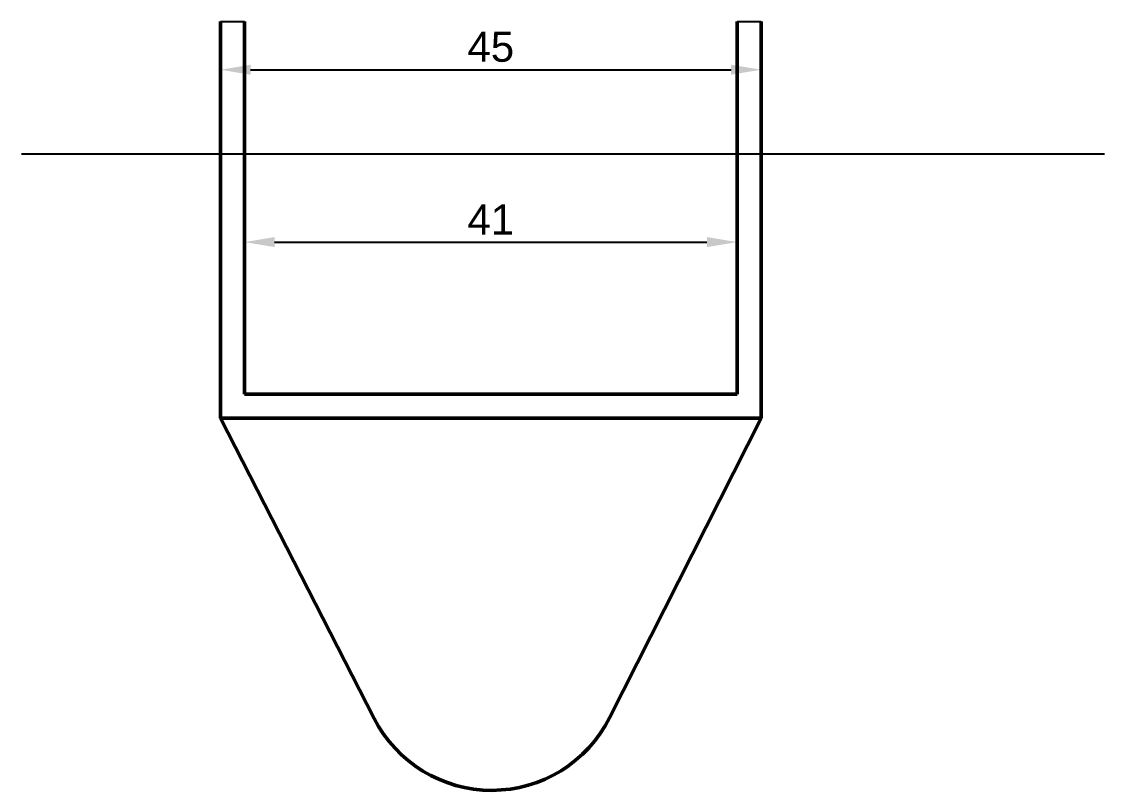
# Model space of a CAD drawing. Header units: millimetres. Extents: x 2045 to 5131, y -377 to 2192.
# Drawn here: x 4126.7 to 4216.8, y 1452.2 to 1516.1 of the extents above; entities that cross this region are included whole.
import ezdxf

# ---------------------------------------------------------------- set-up
doc = ezdxf.new("R2010")
doc.units = ezdxf.units.MM
doc.layers.add('AM_5', color=3, linetype='Continuous', lineweight=25)
doc.layers.add('Leg joint', color=5, linetype='Continuous', lineweight=50)
doc.styles.get("Standard").update_dxf_attribs({"font": 'arial.ttf'})
doc.dimstyles.new('ISO-25$0', dxfattribs={"dimtxt": 2.5, "dimasz": 2.5, "dimexe": 1.25, "dimexo": 0.625, "dimtad": 1, "dimtxsty": 'Standard', "dimcen": 2.5, "dimadec": 0, "dimazin": 0, "dimtfac": 1, "dimtmove": 0, "dimatfit": 3, "dimfxl": 1, "dimarcsym": 0})

# ---------------------------------------------------------------- blocks, each defined once
blk = doc.blocks.new('*D22')
at = {"layer": 'AM_5', "color": 0, "lineweight": -2, "transparency": 16777216}
for p, q in [((4143.245, 1505.762), (4143.245, 1513.385)), ((4188.245, 1505.762), (4188.245, 1513.385)), ((4145.745, 1512.135), (4185.745, 1512.135))]:
    blk.add_line(p, q, dxfattribs=at)
at = {"layer": 'AM_5', "color": 0, "transparency": 16777216}
for points in [[(4145.745, 1512.552), (4145.745, 1511.719), (4143.245, 1512.135)], [(4185.745, 1512.552), (4185.745, 1511.719), (4188.245, 1512.135)]]:
    blk.add_solid(points, dxfattribs=at)
at = {"layer": 'Defpoints', "color": 0, "transparency": 16777216}
for p in [(4188.245, 1512.135), (4143.245, 1505.137), (4188.245, 1505.137)]:
    blk.add_point(p, dxfattribs=at)
at = {"layer": 'AM_5', "color": 0, "transparency": 16777216, "insert": (4165.745, 1514.032), "char_height": 2.5, "attachment_point": 5}
blk.add_mtext('45', dxfattribs=at)
blk = doc.blocks.new('*D23')
at = {"layer": 'AM_5', "color": 0, "lineweight": -2, "transparency": 16777216}
for p, q in [((4145.245, 1504.512), (4145.245, 1496.541)), ((4186.245, 1504.512), (4186.245, 1496.541)), ((4147.745, 1497.791), (4183.745, 1497.791))]:
    blk.add_line(p, q, dxfattribs=at)
at = {"layer": 'AM_5', "color": 0, "transparency": 16777216}
for points in [[(4147.745, 1498.208), (4147.745, 1497.374), (4145.245, 1497.791)], [(4183.745, 1498.208), (4183.745, 1497.374), (4186.245, 1497.791)]]:
    blk.add_solid(points, dxfattribs=at)
at = {"layer": 'Defpoints', "color": 0, "transparency": 16777216}
for p in [(4145.245, 1505.137), (4186.245, 1505.137), (4186.245, 1497.791)]:
    blk.add_point(p, dxfattribs=at)
at = {"layer": 'AM_5', "color": 0, "transparency": 16777216, "insert": (4165.745, 1499.671), "char_height": 2.5, "attachment_point": 5}
blk.add_mtext('41', dxfattribs=at)

msp = doc.modelspace()

# ---------------------------------------------------------------- linework, layer by layer
for p, q in [((4143.245, 1516.137), (4145.245, 1516.137)), ((4186.245, 1516.137), (4188.245, 1516.137)), ((4126.688, 1505.137), (4216.828, 1505.137))]:
    msp.add_line(p, q)
at = {"layer": 'Leg joint', "color": 5}
for p, q in [((4143.245, 1516.137), (4143.245, 1483.137)), ((4145.245, 1516.137), (4145.245, 1485.137)), ((4186.245, 1516.137), (4186.245, 1485.137)), ((4188.245, 1516.137), (4188.245, 1483.137)), ((4145.245, 1485.137), (4186.245, 1485.137)), ((4143.245, 1483.137), (4188.245, 1483.137)), ((4143.245, 1483.137), (4156.028, 1458.15)), ((4188.245, 1483.137), (4175.638, 1458.198))]:
    msp.add_line(p, q, dxfattribs=at)
msp.add_arc((4165.821, 1463.16), 11, 207.0934, 333.18279, dxfattribs=at)

# ---------------------------------------------------------------- dimensions: what is measured, and where the dimension line sits
at = {"layer": 'AM_5'}
for base, p1, p2, picture, middle in [((4188.245, 1512.135), (4143.245, 1505.137), (4188.245, 1505.137), '*D22', (4165.745, 1514.032)), ((4186.245, 1497.791), (4145.245, 1505.137), (4186.245, 1505.137), '*D23', (4165.745, 1499.671))]:
    dim = msp.add_linear_dim(base=base, p1=p1, p2=p2, angle=0, dimstyle='ISO-25$0', dxfattribs=at)
    dim.commit()
    dim.dimension.update_dxf_attribs({"geometry": picture, "text_midpoint": middle})

doc.saveas('drawing.dxf')
